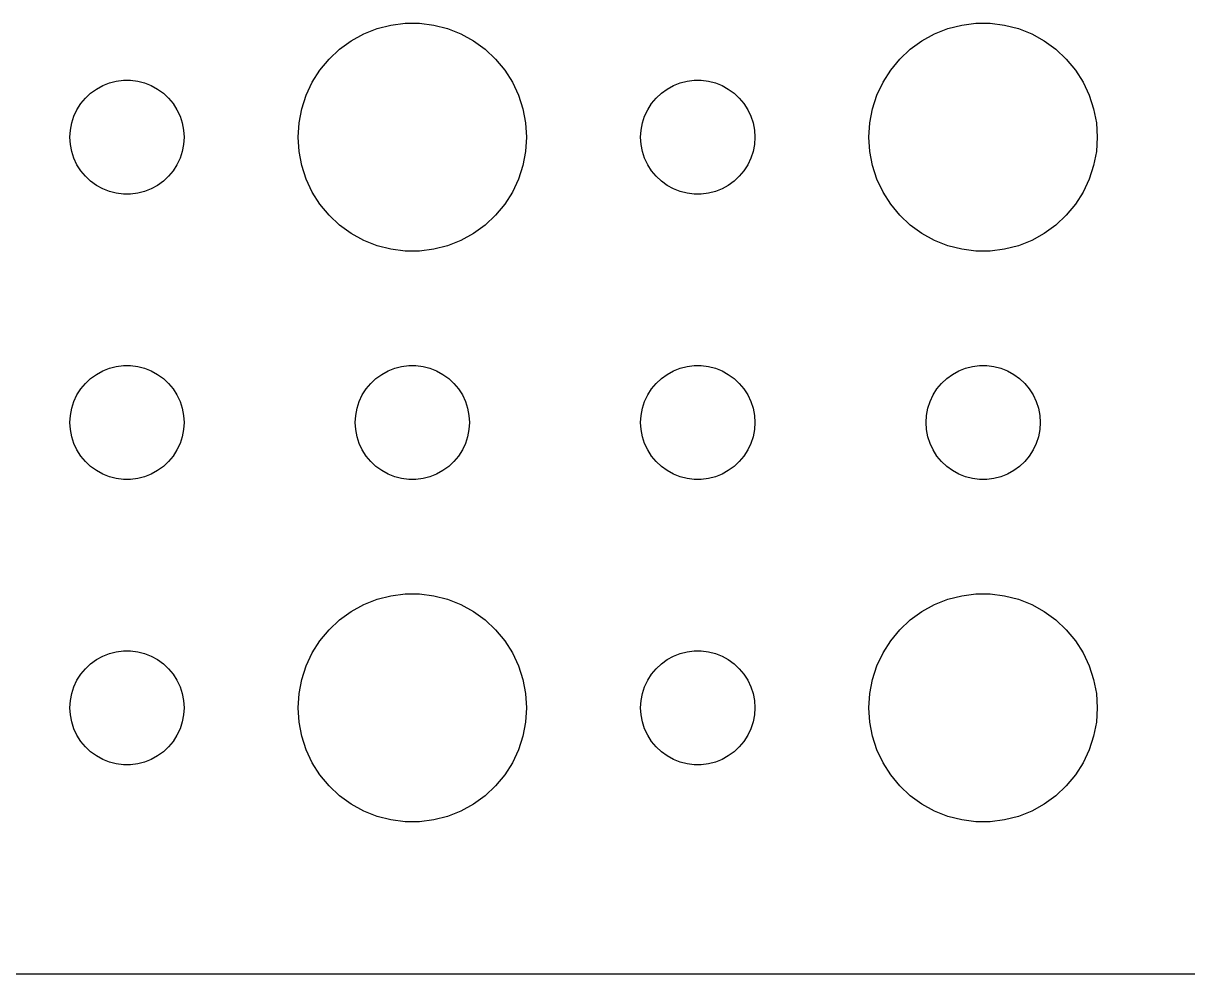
# Model space of a CAD drawing. Header units: metres. Extents: x -120 to 120, y -119 to 119.
# Drawn here: x 57.27 to 87.88, y -119.49 to -94.51 of the extents above; entities that cross this region are included whole.
import ezdxf

# ---------------------------------------------------------------- set-up
doc = ezdxf.new("R2010")
doc.units = ezdxf.units.M

msp = doc.modelspace()

# ---------------------------------------------------------------- linework, layer by layer
for p, q in [((66.573, -94.6468), (66.9379, -94.5531)), ((66.9379, -94.5531), (67.3116, -94.5059)), ((67.3116, -94.5059), (67.6884, -94.5059)), ((67.6884, -94.5059), (68.0621, -94.5531)), ((68.0621, -94.5531), (68.427, -94.6468)), ((81.573, -94.6468), (81.9379, -94.5531)), ((81.9379, -94.5531), (82.3116, -94.5059)), ((82.3116, -94.5059), (82.6884, -94.5059)), ((82.6884, -94.5059), (83.0621, -94.5531)), ((83.0621, -94.5531), (83.427, -94.6468)), ((65.8925, -94.967), (66.2227, -94.7855)), ((66.2227, -94.7855), (66.573, -94.6468)), ((68.427, -94.6468), (68.7773, -94.7855)), ((68.7773, -94.7855), (69.1075, -94.967)), ((80.8925, -94.967), (81.2227, -94.7855)), ((81.2227, -94.7855), (81.573, -94.6468)), ((83.427, -94.6468), (83.7773, -94.7855)), ((83.7773, -94.7855), (84.1075, -94.967)), ((65.5877, -95.1885), (65.8925, -94.967)), ((69.1075, -94.967), (69.4123, -95.1885)), ((80.5877, -95.1885), (80.8925, -94.967)), ((84.1075, -94.967), (84.4123, -95.1885)), ((65.073, -95.7366), (65.3131, -95.4464)), ((65.3131, -95.4464), (65.5877, -95.1885)), ((69.4123, -95.1885), (69.6869, -95.4464)), ((69.6869, -95.4464), (69.927, -95.7366)), ((80.073, -95.7366), (80.3131, -95.4464)), ((80.3131, -95.4464), (80.5877, -95.1885)), ((84.4123, -95.1885), (84.6869, -95.4464)), ((84.6869, -95.4464), (84.927, -95.7366)), ((64.8711, -96.0547), (65.073, -95.7366)), ((69.927, -95.7366), (70.1289, -96.0547)), ((79.8711, -96.0547), (80.073, -95.7366)), ((84.927, -95.7366), (85.1289, -96.0547)), ((59.3613, -96.1428), (59.5365, -96.0734)), ((59.5365, -96.0734), (59.7189, -96.0266)), ((59.7189, -96.0266), (59.9058, -96.003)), ((59.9058, -96.003), (60.0942, -96.003)), ((60.0942, -96.003), (60.2811, -96.0266)), ((60.2811, -96.0266), (60.4635, -96.0734)), ((60.4635, -96.0734), (60.6387, -96.1428)), ((64.7107, -96.3956), (64.8711, -96.0547)), ((70.1289, -96.0547), (70.2893, -96.3956)), ((74.3613, -96.1428), (74.5365, -96.0734)), ((74.5365, -96.0734), (74.7189, -96.0266)), ((74.7189, -96.0266), (74.9058, -96.003)), ((74.9058, -96.003), (75.0942, -96.003)), ((75.0942, -96.003), (75.2811, -96.0266)), ((75.2811, -96.0266), (75.4635, -96.0734)), ((75.4635, -96.0734), (75.6387, -96.1428)), ((79.7107, -96.3956), (79.8711, -96.0547)), ((85.1289, -96.0547), (85.2893, -96.3956)), ((58.9065, -96.4732), (59.0439, -96.3442)), ((59.0439, -96.3442), (59.1963, -96.2335)), ((59.1963, -96.2335), (59.3613, -96.1428)), ((60.6387, -96.1428), (60.8037, -96.2335)), ((60.8037, -96.2335), (60.9561, -96.3442)), ((60.9561, -96.3442), (61.0934, -96.4732)), ((64.5943, -96.7539), (64.7107, -96.3956)), ((70.2893, -96.3956), (70.4057, -96.7539)), ((73.9065, -96.4732), (74.0439, -96.3442)), ((74.0439, -96.3442), (74.1963, -96.2335)), ((74.1963, -96.2335), (74.3613, -96.1428)), ((75.6387, -96.1428), (75.8037, -96.2335)), ((75.8037, -96.2335), (75.9561, -96.3442)), ((75.9561, -96.3442), (76.0934, -96.4732)), ((79.5943, -96.7539), (79.7107, -96.3956)), ((85.2893, -96.3956), (85.4057, -96.7539)), ((58.6855, -96.7774), (58.7865, -96.6183)), ((58.7865, -96.6183), (58.9065, -96.4732)), ((61.0934, -96.4732), (61.2135, -96.6183)), ((61.2135, -96.6183), (61.3145, -96.7774)), ((73.6855, -96.7774), (73.7865, -96.6183)), ((73.7865, -96.6183), (73.9065, -96.4732)), ((76.0934, -96.4732), (76.2135, -96.6183)), ((76.2135, -96.6183), (76.3145, -96.7774)), ((58.5471, -97.127), (58.6053, -96.9478)), ((58.6053, -96.9478), (58.6855, -96.7774)), ((61.3145, -96.7774), (61.3947, -96.9478)), ((61.3947, -96.9478), (61.4529, -97.127)), ((64.5237, -97.124), (64.5943, -96.7539)), ((70.4057, -96.7539), (70.4763, -97.124)), ((73.5471, -97.127), (73.6053, -96.9478)), ((73.6053, -96.9478), (73.6855, -96.7774)), ((76.3145, -96.7774), (76.3947, -96.9478)), ((76.3947, -96.9478), (76.4529, -97.127)), ((79.5237, -97.124), (79.5943, -96.7539)), ((85.4057, -96.7539), (85.4763, -97.124)), ((58.5, -97.5), (58.5118, -97.312)), ((58.5118, -97.312), (58.5471, -97.127)), ((61.4529, -97.127), (61.4882, -97.312)), ((61.4882, -97.312), (61.5, -97.5)), ((64.5, -97.5), (64.5237, -97.124)), ((70.4763, -97.124), (70.5, -97.5)), ((73.5, -97.5), (73.5118, -97.312)), ((73.5118, -97.312), (73.5471, -97.127)), ((76.4529, -97.127), (76.4882, -97.312)), ((76.4882, -97.312), (76.5, -97.5)), ((79.5, -97.5), (79.5237, -97.124)), ((85.4763, -97.124), (85.5, -97.5)), ((58.5118, -97.688), (58.5, -97.5)), ((61.5, -97.5), (61.4882, -97.688)), ((64.5237, -97.876), (64.5, -97.5)), ((70.5, -97.5), (70.4763, -97.876)), ((73.5118, -97.688), (73.5, -97.5)), ((76.5, -97.5), (76.4882, -97.688)), ((79.5237, -97.876), (79.5, -97.5)), ((85.5, -97.5), (85.4763, -97.876)), ((58.5471, -97.873), (58.5118, -97.688)), ((58.6053, -98.0522), (58.5471, -97.873)), ((61.4529, -97.873), (61.3947, -98.0522)), ((61.4882, -97.688), (61.4529, -97.873)), ((64.5943, -98.2461), (64.5237, -97.876)), ((70.4763, -97.876), (70.4057, -98.2461)), ((73.5471, -97.873), (73.5118, -97.688)), ((73.6053, -98.0522), (73.5471, -97.873)), ((76.4529, -97.873), (76.3947, -98.0522)), ((76.4882, -97.688), (76.4529, -97.873)), ((79.5943, -98.2461), (79.5237, -97.876)), ((85.4763, -97.876), (85.4057, -98.2461)), ((58.6855, -98.2226), (58.6053, -98.0522)), ((58.7865, -98.3817), (58.6855, -98.2226)), ((61.3145, -98.2226), (61.2135, -98.3817)), ((61.3947, -98.0522), (61.3145, -98.2226)), ((73.6855, -98.2226), (73.6053, -98.0522)), ((73.7865, -98.3817), (73.6855, -98.2226)), ((76.3145, -98.2226), (76.2135, -98.3817)), ((76.3947, -98.0522), (76.3145, -98.2226)), ((58.9065, -98.5268), (58.7865, -98.3817)), ((59.0439, -98.6558), (58.9065, -98.5268)), ((61.0934, -98.5268), (60.9561, -98.6558)), ((61.2135, -98.3817), (61.0934, -98.5268)), ((64.7107, -98.6044), (64.5943, -98.2461)), ((70.4057, -98.2461), (70.2893, -98.6044)), ((73.9065, -98.5268), (73.7865, -98.3817)), ((74.0439, -98.6558), (73.9065, -98.5268)), ((76.0934, -98.5268), (75.9561, -98.6558)), ((76.2135, -98.3817), (76.0934, -98.5268)), ((79.7107, -98.6044), (79.5943, -98.2461)), ((85.4057, -98.2461), (85.2893, -98.6044)), ((59.1963, -98.7665), (59.0439, -98.6558)), ((59.3613, -98.8572), (59.1963, -98.7665)), ((60.8037, -98.7665), (60.6387, -98.8572)), ((60.9561, -98.6558), (60.8037, -98.7665)), ((64.8711, -98.9453), (64.7107, -98.6044)), ((70.2893, -98.6044), (70.1289, -98.9453)), ((74.1963, -98.7665), (74.0439, -98.6558)), ((74.3613, -98.8572), (74.1963, -98.7665)), ((75.8037, -98.7665), (75.6387, -98.8572)), ((75.9561, -98.6558), (75.8037, -98.7665)), ((79.8711, -98.9453), (79.7107, -98.6044)), ((85.2893, -98.6044), (85.1289, -98.9453)), ((59.5365, -98.9266), (59.3613, -98.8572)), ((59.7189, -98.9734), (59.5365, -98.9266)), ((59.9058, -98.997), (59.7189, -98.9734)), ((60.0942, -98.997), (59.9058, -98.997)), ((60.2811, -98.9734), (60.0942, -98.997)), ((60.4635, -98.9266), (60.2811, -98.9734)), ((60.6387, -98.8572), (60.4635, -98.9266)), ((65.073, -99.2634), (64.8711, -98.9453)), ((70.1289, -98.9453), (69.927, -99.2634)), ((74.5365, -98.9266), (74.3613, -98.8572)), ((74.7189, -98.9734), (74.5365, -98.9266)), ((74.9058, -98.997), (74.7189, -98.9734)), ((75.0942, -98.997), (74.9058, -98.997)), ((75.2811, -98.9734), (75.0942, -98.997)), ((75.4635, -98.9266), (75.2811, -98.9734)), ((75.6387, -98.8572), (75.4635, -98.9266)), ((80.073, -99.2634), (79.8711, -98.9453)), ((85.1289, -98.9453), (84.927, -99.2634)), ((65.3131, -99.5536), (65.073, -99.2634)), ((69.927, -99.2634), (69.6869, -99.5536)), ((80.3131, -99.5536), (80.073, -99.2634)), ((84.927, -99.2634), (84.6869, -99.5536)), ((65.5877, -99.8115), (65.3131, -99.5536)), ((69.6869, -99.5536), (69.4123, -99.8115)), ((80.5877, -99.8115), (80.3131, -99.5536)), ((84.6869, -99.5536), (84.4123, -99.8115)), ((65.8925, -100.033), (65.5877, -99.8115)), ((66.2227, -100.214), (65.8925, -100.033)), ((69.1075, -100.033), (68.7773, -100.214)), ((69.4123, -99.8115), (69.1075, -100.033)), ((80.8925, -100.033), (80.5877, -99.8115)), ((81.2227, -100.214), (80.8925, -100.033)), ((84.1075, -100.033), (83.7773, -100.214)), ((84.4123, -99.8115), (84.1075, -100.033)), ((66.573, -100.353), (66.2227, -100.214)), ((66.9379, -100.447), (66.573, -100.353)), ((68.427, -100.353), (68.0621, -100.447)), ((68.7773, -100.214), (68.427, -100.353)), ((81.573, -100.353), (81.2227, -100.214)), ((81.9379, -100.447), (81.573, -100.353)), ((83.427, -100.353), (83.0621, -100.447)), ((83.7773, -100.214), (83.427, -100.353)), ((67.3116, -100.494), (66.9379, -100.447)), ((67.6884, -100.494), (67.3116, -100.494)), ((68.0621, -100.447), (67.6884, -100.494)), ((82.3116, -100.494), (81.9379, -100.447)), ((82.6884, -100.494), (82.3116, -100.494)), ((83.0621, -100.447), (82.6884, -100.494)), ((59.0439, -103.844), (59.1963, -103.734)), ((59.1963, -103.734), (59.3613, -103.643)), ((59.3613, -103.643), (59.5365, -103.573)), ((59.5365, -103.573), (59.7189, -103.527)), ((59.7189, -103.527), (59.9058, -103.503)), ((59.9058, -103.503), (60.0942, -103.503)), ((60.0942, -103.503), (60.2811, -103.527)), ((60.2811, -103.527), (60.4635, -103.573)), ((60.4635, -103.573), (60.6387, -103.643)), ((60.6387, -103.643), (60.8037, -103.734)), ((60.8037, -103.734), (60.9561, -103.844)), ((66.5439, -103.844), (66.6963, -103.734)), ((66.6963, -103.734), (66.8613, -103.643)), ((66.8613, -103.643), (67.0365, -103.573)), ((67.0365, -103.573), (67.2189, -103.527)), ((67.2189, -103.527), (67.4058, -103.503)), ((67.4058, -103.503), (67.5942, -103.503)), ((67.5942, -103.503), (67.7811, -103.527)), ((67.7811, -103.527), (67.9635, -103.573)), ((67.9635, -103.573), (68.1387, -103.643)), ((68.1387, -103.643), (68.3037, -103.734)), ((68.3037, -103.734), (68.4561, -103.844)), ((74.0439, -103.844), (74.1963, -103.734)), ((74.1963, -103.734), (74.3613, -103.643)), ((74.3613, -103.643), (74.5365, -103.573)), ((74.5365, -103.573), (74.7189, -103.527)), ((74.7189, -103.527), (74.9058, -103.503)), ((74.9058, -103.503), (75.0942, -103.503)), ((75.0942, -103.503), (75.2811, -103.527)), ((75.2811, -103.527), (75.4635, -103.573)), ((75.4635, -103.573), (75.6387, -103.643)), ((75.6387, -103.643), (75.8037, -103.734)), ((75.8037, -103.734), (75.9561, -103.844)), ((81.5439, -103.844), (81.6963, -103.734)), ((81.6963, -103.734), (81.8613, -103.643)), ((81.8613, -103.643), (82.0365, -103.573)), ((82.0365, -103.573), (82.2189, -103.527)), ((82.2189, -103.527), (82.4058, -103.503)), ((82.4058, -103.503), (82.5942, -103.503)), ((82.5942, -103.503), (82.7811, -103.527)), ((82.7811, -103.527), (82.9635, -103.573)), ((82.9635, -103.573), (83.1387, -103.643)), ((83.1387, -103.643), (83.3037, -103.734)), ((83.3037, -103.734), (83.4561, -103.844)), ((58.7865, -104.118), (58.9065, -103.973)), ((58.9065, -103.973), (59.0439, -103.844)), ((60.9561, -103.844), (61.0934, -103.973)), ((61.0934, -103.973), (61.2135, -104.118)), ((66.2865, -104.118), (66.4065, -103.973)), ((66.4065, -103.973), (66.5439, -103.844)), ((68.4561, -103.844), (68.5934, -103.973)), ((68.5934, -103.973), (68.7135, -104.118)), ((73.7865, -104.118), (73.9065, -103.973)), ((73.9065, -103.973), (74.0439, -103.844)), ((75.9561, -103.844), (76.0934, -103.973)), ((76.0934, -103.973), (76.2135, -104.118)), ((81.2865, -104.118), (81.4065, -103.973)), ((81.4065, -103.973), (81.5439, -103.844)), ((83.4561, -103.844), (83.5934, -103.973)), ((83.5934, -103.973), (83.7135, -104.118)), ((58.6053, -104.448), (58.6855, -104.277)), ((58.6855, -104.277), (58.7865, -104.118)), ((61.2135, -104.118), (61.3145, -104.277)), ((61.3145, -104.277), (61.3947, -104.448)), ((66.1053, -104.448), (66.1855, -104.277)), ((66.1855, -104.277), (66.2865, -104.118)), ((68.7135, -104.118), (68.8145, -104.277)), ((68.8145, -104.277), (68.8947, -104.448)), ((73.6053, -104.448), (73.6855, -104.277)), ((73.6855, -104.277), (73.7865, -104.118)), ((76.2135, -104.118), (76.3145, -104.277)), ((76.3145, -104.277), (76.3947, -104.448)), ((81.1053, -104.448), (81.1855, -104.277)), ((81.1855, -104.277), (81.2865, -104.118)), ((83.7135, -104.118), (83.8145, -104.277)), ((83.8145, -104.277), (83.8947, -104.448)), ((58.5118, -104.812), (58.5471, -104.627)), ((58.5471, -104.627), (58.6053, -104.448)), ((61.3947, -104.448), (61.4529, -104.627)), ((61.4529, -104.627), (61.4882, -104.812)), ((66.0118, -104.812), (66.0471, -104.627)), ((66.0471, -104.627), (66.1053, -104.448)), ((68.8947, -104.448), (68.9529, -104.627)), ((68.9529, -104.627), (68.9882, -104.812)), ((73.5118, -104.812), (73.5471, -104.627)), ((73.5471, -104.627), (73.6053, -104.448)), ((76.3947, -104.448), (76.4529, -104.627)), ((76.4529, -104.627), (76.4882, -104.812)), ((81.0118, -104.812), (81.0471, -104.627)), ((81.0471, -104.627), (81.1053, -104.448)), ((83.8947, -104.448), (83.9529, -104.627)), ((83.9529, -104.627), (83.9882, -104.812)), ((58.5, -105), (58.5118, -104.812)), ((61.4882, -104.812), (61.5, -105)), ((66, -105), (66.0118, -104.812)), ((68.9882, -104.812), (69, -105)), ((73.5, -105), (73.5118, -104.812)), ((76.4882, -104.812), (76.5, -105)), ((81, -105), (81.0118, -104.812)), ((83.9882, -104.812), (84, -105)), ((58.5118, -105.188), (58.5, -105)), ((58.5471, -105.373), (58.5118, -105.188)), ((61.4882, -105.188), (61.4529, -105.373)), ((61.5, -105), (61.4882, -105.188)), ((66.0118, -105.188), (66, -105)), ((66.0471, -105.373), (66.0118, -105.188)), ((68.9882, -105.188), (68.9529, -105.373)), ((69, -105), (68.9882, -105.188)), ((73.5118, -105.188), (73.5, -105)), ((73.5471, -105.373), (73.5118, -105.188)), ((76.4882, -105.188), (76.4529, -105.373)), ((76.5, -105), (76.4882, -105.188)), ((81.0118, -105.188), (81, -105)), ((81.0471, -105.373), (81.0118, -105.188)), ((83.9882, -105.188), (83.9529, -105.373)), ((84, -105), (83.9882, -105.188)), ((58.6053, -105.552), (58.5471, -105.373)), ((58.6855, -105.723), (58.6053, -105.552)), ((61.3947, -105.552), (61.3145, -105.723)), ((61.4529, -105.373), (61.3947, -105.552)), ((66.1053, -105.552), (66.0471, -105.373)), ((66.1855, -105.723), (66.1053, -105.552)), ((68.8947, -105.552), (68.8145, -105.723)), ((68.9529, -105.373), (68.8947, -105.552)), ((73.6053, -105.552), (73.5471, -105.373)), ((73.6855, -105.723), (73.6053, -105.552)), ((76.3947, -105.552), (76.3145, -105.723)), ((76.4529, -105.373), (76.3947, -105.552)), ((81.1053, -105.552), (81.0471, -105.373)), ((81.1855, -105.723), (81.1053, -105.552)), ((83.8947, -105.552), (83.8145, -105.723)), ((83.9529, -105.373), (83.8947, -105.552)), ((58.7865, -105.882), (58.6855, -105.723)), ((58.9065, -106.027), (58.7865, -105.882)), ((61.2135, -105.882), (61.0934, -106.027)), ((61.3145, -105.723), (61.2135, -105.882)), ((66.2865, -105.882), (66.1855, -105.723)), ((66.4065, -106.027), (66.2865, -105.882)), ((68.7135, -105.882), (68.5934, -106.027)), ((68.8145, -105.723), (68.7135, -105.882)), ((73.7865, -105.882), (73.6855, -105.723)), ((73.9065, -106.027), (73.7865, -105.882)), ((76.2135, -105.882), (76.0934, -106.027)), ((76.3145, -105.723), (76.2135, -105.882)), ((81.2865, -105.882), (81.1855, -105.723)), ((81.4065, -106.027), (81.2865, -105.882)), ((83.7135, -105.882), (83.5934, -106.027)), ((83.8145, -105.723), (83.7135, -105.882)), ((59.0439, -106.156), (58.9065, -106.027)), ((59.1963, -106.266), (59.0439, -106.156)), ((60.9561, -106.156), (60.8037, -106.266)), ((61.0934, -106.027), (60.9561, -106.156)), ((66.5439, -106.156), (66.4065, -106.027)), ((66.6963, -106.266), (66.5439, -106.156)), ((68.4561, -106.156), (68.3037, -106.266)), ((68.5934, -106.027), (68.4561, -106.156)), ((74.0439, -106.156), (73.9065, -106.027)), ((74.1963, -106.266), (74.0439, -106.156)), ((75.9561, -106.156), (75.8037, -106.266)), ((76.0934, -106.027), (75.9561, -106.156)), ((81.5439, -106.156), (81.4065, -106.027)), ((81.6963, -106.266), (81.5439, -106.156)), ((83.4561, -106.156), (83.3037, -106.266)), ((83.5934, -106.027), (83.4561, -106.156)), ((59.3613, -106.357), (59.1963, -106.266)), ((59.5365, -106.427), (59.3613, -106.357)), ((59.7189, -106.473), (59.5365, -106.427)), ((59.9058, -106.497), (59.7189, -106.473)), ((60.0942, -106.497), (59.9058, -106.497)), ((60.2811, -106.473), (60.0942, -106.497)), ((60.4635, -106.427), (60.2811, -106.473)), ((60.6387, -106.357), (60.4635, -106.427)), ((60.8037, -106.266), (60.6387, -106.357)), ((66.8613, -106.357), (66.6963, -106.266)), ((67.0365, -106.427), (66.8613, -106.357)), ((67.2189, -106.473), (67.0365, -106.427)), ((67.4058, -106.497), (67.2189, -106.473)), ((67.5942, -106.497), (67.4058, -106.497)), ((67.7811, -106.473), (67.5942, -106.497)), ((67.9635, -106.427), (67.7811, -106.473)), ((68.1387, -106.357), (67.9635, -106.427)), ((68.3037, -106.266), (68.1387, -106.357)), ((74.3613, -106.357), (74.1963, -106.266)), ((74.5365, -106.427), (74.3613, -106.357)), ((74.7189, -106.473), (74.5365, -106.427)), ((74.9058, -106.497), (74.7189, -106.473)), ((75.0942, -106.497), (74.9058, -106.497)), ((75.2811, -106.473), (75.0942, -106.497)), ((75.4635, -106.427), (75.2811, -106.473)), ((75.6387, -106.357), (75.4635, -106.427)), ((75.8037, -106.266), (75.6387, -106.357)), ((81.8613, -106.357), (81.6963, -106.266)), ((82.0365, -106.427), (81.8613, -106.357)), ((82.2189, -106.473), (82.0365, -106.427)), ((82.4058, -106.497), (82.2189, -106.473)), ((82.5942, -106.497), (82.4058, -106.497)), ((82.7811, -106.473), (82.5942, -106.497)), ((82.9635, -106.427), (82.7811, -106.473)), ((83.1387, -106.357), (82.9635, -106.427)), ((83.3037, -106.266), (83.1387, -106.357)), ((66.573, -109.647), (66.9379, -109.553)), ((66.9379, -109.553), (67.3116, -109.506)), ((67.3116, -109.506), (67.6884, -109.506)), ((67.6884, -109.506), (68.0621, -109.553)), ((68.0621, -109.553), (68.427, -109.647)), ((81.573, -109.647), (81.9379, -109.553)), ((81.9379, -109.553), (82.3116, -109.506)), ((82.3116, -109.506), (82.6884, -109.506)), ((82.6884, -109.506), (83.0621, -109.553)), ((83.0621, -109.553), (83.427, -109.647)), ((65.8925, -109.967), (66.2227, -109.786)), ((66.2227, -109.786), (66.573, -109.647)), ((68.427, -109.647), (68.7773, -109.786)), ((68.7773, -109.786), (69.1075, -109.967)), ((80.8925, -109.967), (81.2227, -109.786)), ((81.2227, -109.786), (81.573, -109.647)), ((83.427, -109.647), (83.7773, -109.786)), ((83.7773, -109.786), (84.1075, -109.967)), ((65.5877, -110.188), (65.8925, -109.967)), ((69.1075, -109.967), (69.4123, -110.188)), ((80.5877, -110.188), (80.8925, -109.967)), ((84.1075, -109.967), (84.4123, -110.188)), ((65.073, -110.737), (65.3131, -110.446)), ((65.3131, -110.446), (65.5877, -110.188)), ((69.4123, -110.188), (69.6869, -110.446)), ((69.6869, -110.446), (69.927, -110.737)), ((80.073, -110.737), (80.3131, -110.446)), ((80.3131, -110.446), (80.5877, -110.188)), ((84.4123, -110.188), (84.6869, -110.446)), ((84.6869, -110.446), (84.927, -110.737)), ((64.8711, -111.055), (65.073, -110.737)), ((69.927, -110.737), (70.1289, -111.055)), ((79.8711, -111.055), (80.073, -110.737)), ((84.927, -110.737), (85.1289, -111.055)), ((59.3613, -111.143), (59.5365, -111.073)), ((59.5365, -111.073), (59.7189, -111.027)), ((59.7189, -111.027), (59.9058, -111.003)), ((59.9058, -111.003), (60.0942, -111.003)), ((60.0942, -111.003), (60.2811, -111.027)), ((60.2811, -111.027), (60.4635, -111.073)), ((60.4635, -111.073), (60.6387, -111.143)), ((64.7107, -111.396), (64.8711, -111.055)), ((70.1289, -111.055), (70.2893, -111.396)), ((74.3613, -111.143), (74.5365, -111.073)), ((74.5365, -111.073), (74.7189, -111.027)), ((74.7189, -111.027), (74.9058, -111.003)), ((74.9058, -111.003), (75.0942, -111.003)), ((75.0942, -111.003), (75.2811, -111.027)), ((75.2811, -111.027), (75.4635, -111.073)), ((75.4635, -111.073), (75.6387, -111.143)), ((79.7107, -111.396), (79.8711, -111.055)), ((85.1289, -111.055), (85.2893, -111.396)), ((58.9065, -111.473), (59.0439, -111.344)), ((59.0439, -111.344), (59.1963, -111.234)), ((59.1963, -111.234), (59.3613, -111.143)), ((60.6387, -111.143), (60.8037, -111.234)), ((60.8037, -111.234), (60.9561, -111.344)), ((60.9561, -111.344), (61.0934, -111.473)), ((73.9065, -111.473), (74.0439, -111.344)), ((74.0439, -111.344), (74.1963, -111.234)), ((74.1963, -111.234), (74.3613, -111.143)), ((75.6387, -111.143), (75.8037, -111.234)), ((75.8037, -111.234), (75.9561, -111.344)), ((75.9561, -111.344), (76.0934, -111.473)), ((58.6855, -111.777), (58.7865, -111.618)), ((58.7865, -111.618), (58.9065, -111.473)), ((61.0934, -111.473), (61.2135, -111.618)), ((61.2135, -111.618), (61.3145, -111.777)), ((64.5943, -111.754), (64.7107, -111.396)), ((70.2893, -111.396), (70.4057, -111.754)), ((73.6855, -111.777), (73.7865, -111.618)), ((73.7865, -111.618), (73.9065, -111.473)), ((76.0934, -111.473), (76.2135, -111.618)), ((76.2135, -111.618), (76.3145, -111.777)), ((79.5943, -111.754), (79.7107, -111.396)), ((85.2893, -111.396), (85.4057, -111.754)), ((58.5471, -112.127), (58.6053, -111.948)), ((58.6053, -111.948), (58.6855, -111.777)), ((61.3145, -111.777), (61.3947, -111.948)), ((61.3947, -111.948), (61.4529, -112.127)), ((64.5237, -112.124), (64.5943, -111.754)), ((70.4057, -111.754), (70.4763, -112.124)), ((73.5471, -112.127), (73.6053, -111.948)), ((73.6053, -111.948), (73.6855, -111.777)), ((76.3145, -111.777), (76.3947, -111.948)), ((76.3947, -111.948), (76.4529, -112.127)), ((79.5237, -112.124), (79.5943, -111.754)), ((85.4057, -111.754), (85.4763, -112.124)), ((58.5, -112.5), (58.5118, -112.312)), ((58.5118, -112.312), (58.5471, -112.127)), ((61.4529, -112.127), (61.4882, -112.312)), ((61.4882, -112.312), (61.5, -112.5)), ((64.5, -112.5), (64.5237, -112.124)), ((70.4763, -112.124), (70.5, -112.5)), ((73.5, -112.5), (73.5118, -112.312)), ((73.5118, -112.312), (73.5471, -112.127)), ((76.4529, -112.127), (76.4882, -112.312)), ((76.4882, -112.312), (76.5, -112.5)), ((79.5, -112.5), (79.5237, -112.124)), ((85.4763, -112.124), (85.5, -112.5)), ((58.5118, -112.688), (58.5, -112.5)), ((61.5, -112.5), (61.4882, -112.688)), ((64.5237, -112.876), (64.5, -112.5)), ((70.5, -112.5), (70.4763, -112.876)), ((73.5118, -112.688), (73.5, -112.5)), ((76.5, -112.5), (76.4882, -112.688)), ((79.5237, -112.876), (79.5, -112.5)), ((85.5, -112.5), (85.4763, -112.876)), ((58.5471, -112.873), (58.5118, -112.688)), ((58.6053, -113.052), (58.5471, -112.873)), ((61.4529, -112.873), (61.3947, -113.052)), ((61.4882, -112.688), (61.4529, -112.873)), ((64.5943, -113.246), (64.5237, -112.876)), ((70.4763, -112.876), (70.4057, -113.246)), ((73.5471, -112.873), (73.5118, -112.688)), ((73.6053, -113.052), (73.5471, -112.873)), ((76.4529, -112.873), (76.3947, -113.052)), ((76.4882, -112.688), (76.4529, -112.873)), ((79.5943, -113.246), (79.5237, -112.876)), ((85.4763, -112.876), (85.4057, -113.246)), ((58.6855, -113.223), (58.6053, -113.052)), ((58.7865, -113.382), (58.6855, -113.223)), ((61.3145, -113.223), (61.2135, -113.382)), ((61.3947, -113.052), (61.3145, -113.223)), ((73.6855, -113.223), (73.6053, -113.052)), ((73.7865, -113.382), (73.6855, -113.223)), ((76.3145, -113.223), (76.2135, -113.382)), ((76.3947, -113.052), (76.3145, -113.223)), ((58.9065, -113.527), (58.7865, -113.382)), ((59.0439, -113.656), (58.9065, -113.527)), ((61.0934, -113.527), (60.9561, -113.656)), ((61.2135, -113.382), (61.0934, -113.527)), ((64.7107, -113.604), (64.5943, -113.246)), ((70.4057, -113.246), (70.2893, -113.604)), ((73.9065, -113.527), (73.7865, -113.382)), ((74.0439, -113.656), (73.9065, -113.527)), ((76.0934, -113.527), (75.9561, -113.656)), ((76.2135, -113.382), (76.0934, -113.527)), ((79.7107, -113.604), (79.5943, -113.246)), ((85.4057, -113.246), (85.2893, -113.604)), ((59.1963, -113.766), (59.0439, -113.656)), ((59.3613, -113.857), (59.1963, -113.766)), ((60.8037, -113.766), (60.6387, -113.857)), ((60.9561, -113.656), (60.8037, -113.766)), ((64.8711, -113.945), (64.7107, -113.604)), ((70.2893, -113.604), (70.1289, -113.945)), ((74.1963, -113.766), (74.0439, -113.656)), ((74.3613, -113.857), (74.1963, -113.766)), ((75.8037, -113.766), (75.6387, -113.857)), ((75.9561, -113.656), (75.8037, -113.766)), ((79.8711, -113.945), (79.7107, -113.604)), ((85.2893, -113.604), (85.1289, -113.945)), ((59.5365, -113.927), (59.3613, -113.857)), ((59.7189, -113.973), (59.5365, -113.927)), ((59.9058, -113.997), (59.7189, -113.973)), ((60.0942, -113.997), (59.9058, -113.997)), ((60.2811, -113.973), (60.0942, -113.997)), ((60.4635, -113.927), (60.2811, -113.973)), ((60.6387, -113.857), (60.4635, -113.927)), ((65.073, -114.263), (64.8711, -113.945)), ((70.1289, -113.945), (69.927, -114.263)), ((74.5365, -113.927), (74.3613, -113.857)), ((74.7189, -113.973), (74.5365, -113.927)), ((74.9058, -113.997), (74.7189, -113.973)), ((75.0942, -113.997), (74.9058, -113.997)), ((75.2811, -113.973), (75.0942, -113.997)), ((75.4635, -113.927), (75.2811, -113.973)), ((75.6387, -113.857), (75.4635, -113.927)), ((80.073, -114.263), (79.8711, -113.945)), ((85.1289, -113.945), (84.927, -114.263)), ((65.3131, -114.554), (65.073, -114.263)), ((69.927, -114.263), (69.6869, -114.554)), ((80.3131, -114.554), (80.073, -114.263)), ((84.927, -114.263), (84.6869, -114.554)), ((65.5877, -114.812), (65.3131, -114.554)), ((69.6869, -114.554), (69.4123, -114.812)), ((80.5877, -114.812), (80.3131, -114.554)), ((84.6869, -114.554), (84.4123, -114.812)), ((65.8925, -115.033), (65.5877, -114.812)), ((66.2227, -115.214), (65.8925, -115.033)), ((69.1075, -115.033), (68.7773, -115.214)), ((69.4123, -114.812), (69.1075, -115.033)), ((80.8925, -115.033), (80.5877, -114.812)), ((81.2227, -115.214), (80.8925, -115.033)), ((84.1075, -115.033), (83.7773, -115.214)), ((84.4123, -114.812), (84.1075, -115.033)), ((66.573, -115.353), (66.2227, -115.214)), ((66.9379, -115.447), (66.573, -115.353)), ((68.427, -115.353), (68.0621, -115.447)), ((68.7773, -115.214), (68.427, -115.353)), ((81.573, -115.353), (81.2227, -115.214)), ((81.9379, -115.447), (81.573, -115.353)), ((83.427, -115.353), (83.0621, -115.447)), ((83.7773, -115.214), (83.427, -115.353)), ((67.3116, -115.494), (66.9379, -115.447)), ((67.6884, -115.494), (67.3116, -115.494)), ((68.0621, -115.447), (67.6884, -115.494)), ((82.3116, -115.494), (81.9379, -115.447)), ((82.6884, -115.494), (82.3116, -115.494)), ((83.0621, -115.447), (82.6884, -115.494)), ((-114.814, -119.49), (114.814, -119.49))]:
    msp.add_line(p, q)

doc.saveas('drawing.dxf')
